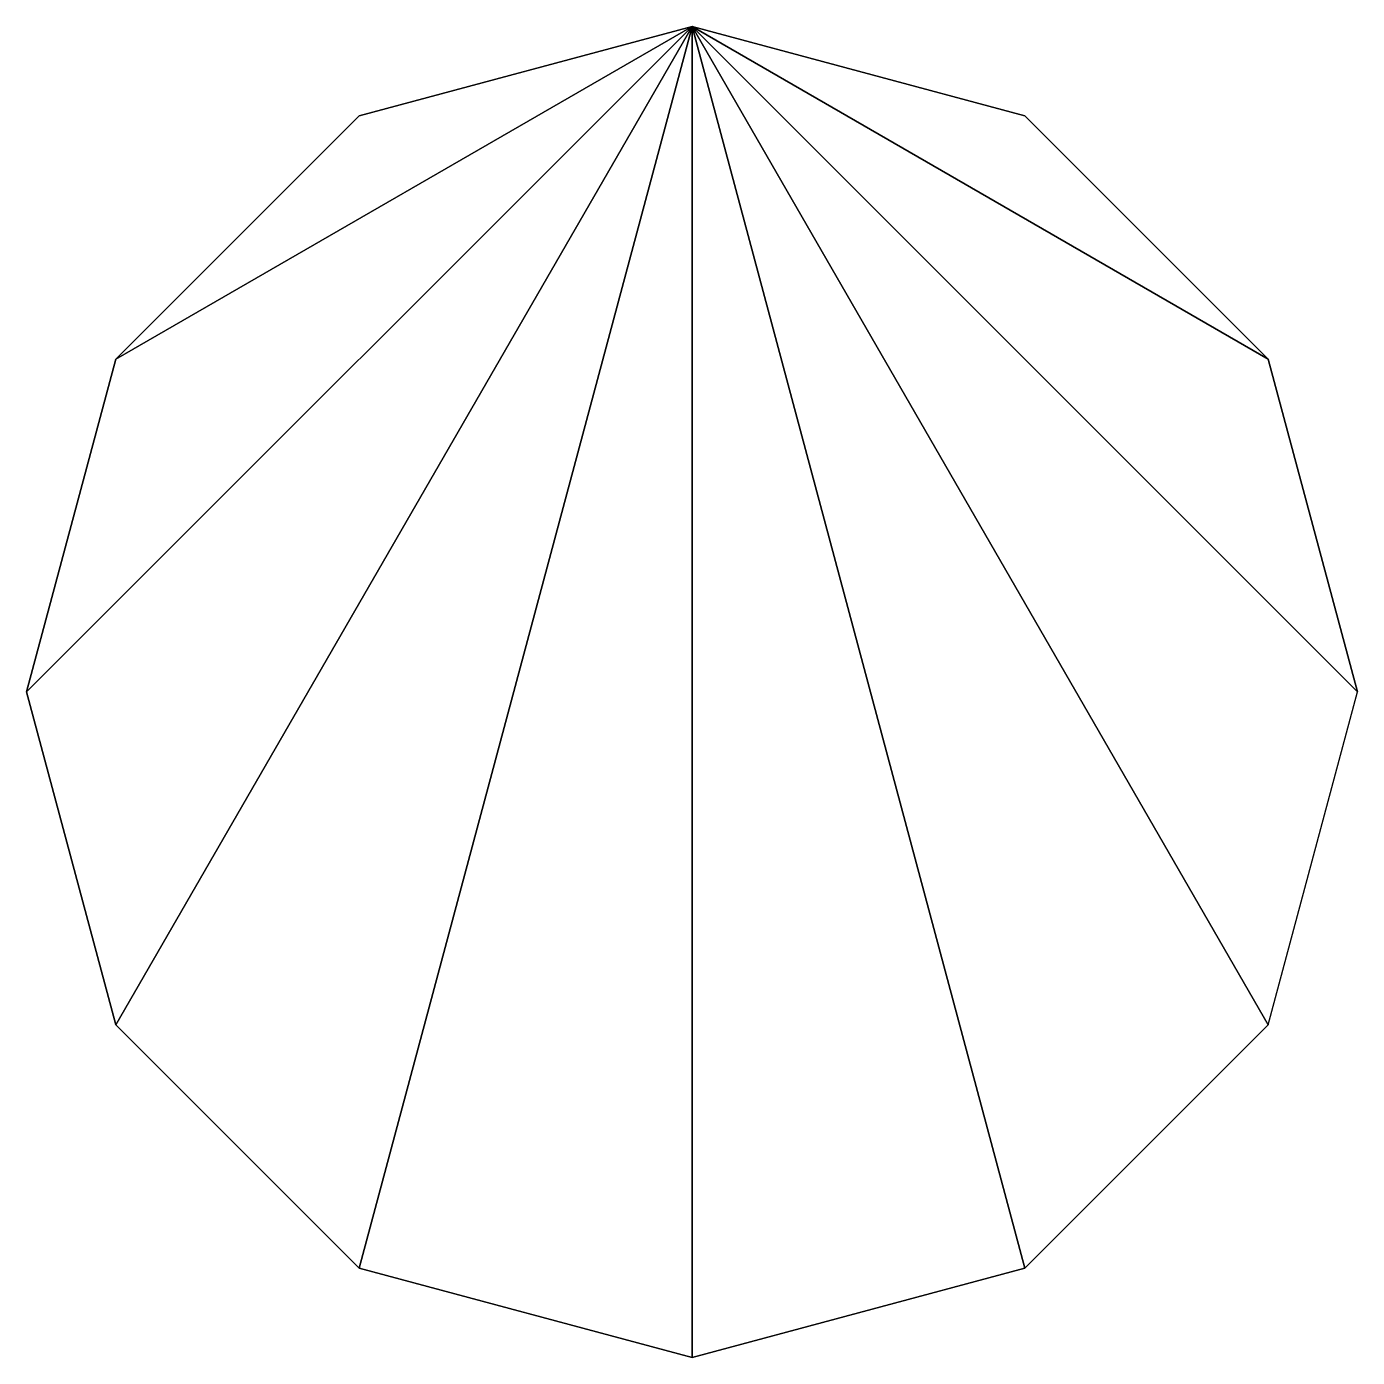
# Model space of a CAD drawing. Extents: x 71.3 to 131.3, y -75.6 to -15.6.
import ezdxf

# ---------------------------------------------------------------- set-up
doc = ezdxf.new("R2010")
doc.units = 0
doc.layers.add('METAL', color=71, linetype='CONTINUOUS')

msp = doc.modelspace()

# ---------------------------------------------------------------- linework, layer by layer
at = {"layer": 'METAL', "linetype": 'CONTINUOUS'}
for p, q in [((101.311, -75.55, 25), (101.311, -15.55, 25)), ((101.311, -75.55, 730), (101.311, -15.55, 730))]:
    msp.add_line(p, q, dxfattribs=at)
for points in [[(71.311, -45.55, 25), (75.33, -60.55, 25), (101.311, -15.55, 25), (71.311, -45.55, 25)], [(71.311, -45.55, 25), (101.311, -15.55, 25), (75.33, -30.55, 25), (71.311, -45.55, 25)], [(71.311, -45.55, 730), (75.33, -60.55, 730), (101.311, -15.55, 730), (71.311, -45.55, 730)], [(71.311, -45.55, 730), (101.311, -15.55, 730), (75.33, -30.55, 730), (71.311, -45.55, 730)], [(75.33, -60.55, 25), (86.311, -71.531, 25), (101.311, -15.55, 25), (75.33, -60.55, 25)], [(75.33, -30.55, 25), (101.311, -15.55, 25), (86.311, -19.57, 25)], [(75.33, -60.55, 730), (86.311, -71.531, 730), (101.311, -15.55, 730), (75.33, -60.55, 730)], [(75.33, -30.55, 730), (101.311, -15.55, 730), (86.311, -19.57, 730)], [(86.311, -71.531, 25), (101.311, -75.55, 25), (101.311, -15.55, 25), (86.311, -71.531, 25)], [(86.311, -71.531, 730), (101.311, -75.55, 730), (101.311, -15.55, 730), (86.311, -71.531, 730)], [(101.311, -15.55, 25), (101.311, -75.55, 25), (116.311, -71.531, 25), (101.311, -15.55, 25)], [(116.311, -71.531, 25), (101.311, -15.55, 25), (101.311, -75.55, 25)], [(116.311, -71.531, 25), (127.291, -60.55, 25), (101.311, -15.55, 25), (116.311, -71.531, 25)], [(127.291, -60.55, 25), (131.311, -45.55, 25), (101.311, -15.55, 25), (127.291, -60.55, 25)], [(131.311, -45.55, 25), (127.291, -30.55, 25), (101.311, -15.55, 25), (131.311, -45.55, 25)], [(127.291, -30.55, 25), (116.311, -19.57, 25), (101.311, -15.55, 25), (127.291, -30.55, 25)], [(101.311, -15.55, 25), (127.291, -30.55, 25), (116.311, -19.57, 25)], [(101.311, -15.55, 730), (101.311, -75.55, 730), (116.311, -71.531, 730), (101.311, -15.55, 730)], [(116.311, -71.531, 730), (101.311, -15.55, 730), (101.311, -75.55, 730)], [(116.311, -71.531, 730), (127.291, -60.55, 730), (101.311, -15.55, 730), (116.311, -71.531, 730)], [(127.291, -60.55, 730), (131.311, -45.55, 730), (101.311, -15.55, 730), (127.291, -60.55, 730)], [(131.311, -45.55, 730), (127.291, -30.55, 730), (101.311, -15.55, 730), (131.311, -45.55, 730)], [(127.291, -30.55, 730), (116.311, -19.57, 730), (101.311, -15.55, 730), (127.291, -30.55, 730)], [(101.311, -15.55, 730), (127.291, -30.55, 730), (116.311, -19.57, 730)]]:
    msp.add_3dface(points, dxfattribs=at)

# ---------------------------------------------------------------- meshes
at = {"layer": 'METAL'}
mesh = msp.add_polymesh((2, 12), dxfattribs=dict(at, n_close=True))
for k, corner in enumerate([(131.311, -45.55, 25), (127.291, -30.55, 25), (116.311, -19.57, 25), (101.311, -15.55, 25), (86.311, -19.57, 25), (75.33, -30.55, 25), (71.311, -45.55, 25), (75.33, -60.55, 25), (86.311, -71.531, 25), (101.311, -75.55, 25), (116.311, -71.531, 25), (127.291, -60.55, 25), (131.311, -45.55, 730), (127.291, -30.55, 730), (116.311, -19.57, 730), (101.311, -15.55, 730), (86.311, -19.57, 730), (75.33, -30.55, 730), (71.311, -45.55, 730), (75.33, -60.55, 730), (86.311, -71.531, 730), (101.311, -75.55, 730), (116.311, -71.531, 730), (127.291, -60.55, 730)]):
    mesh.set_mesh_vertex(divmod(k, 12), corner)

doc.saveas('drawing.dxf')
